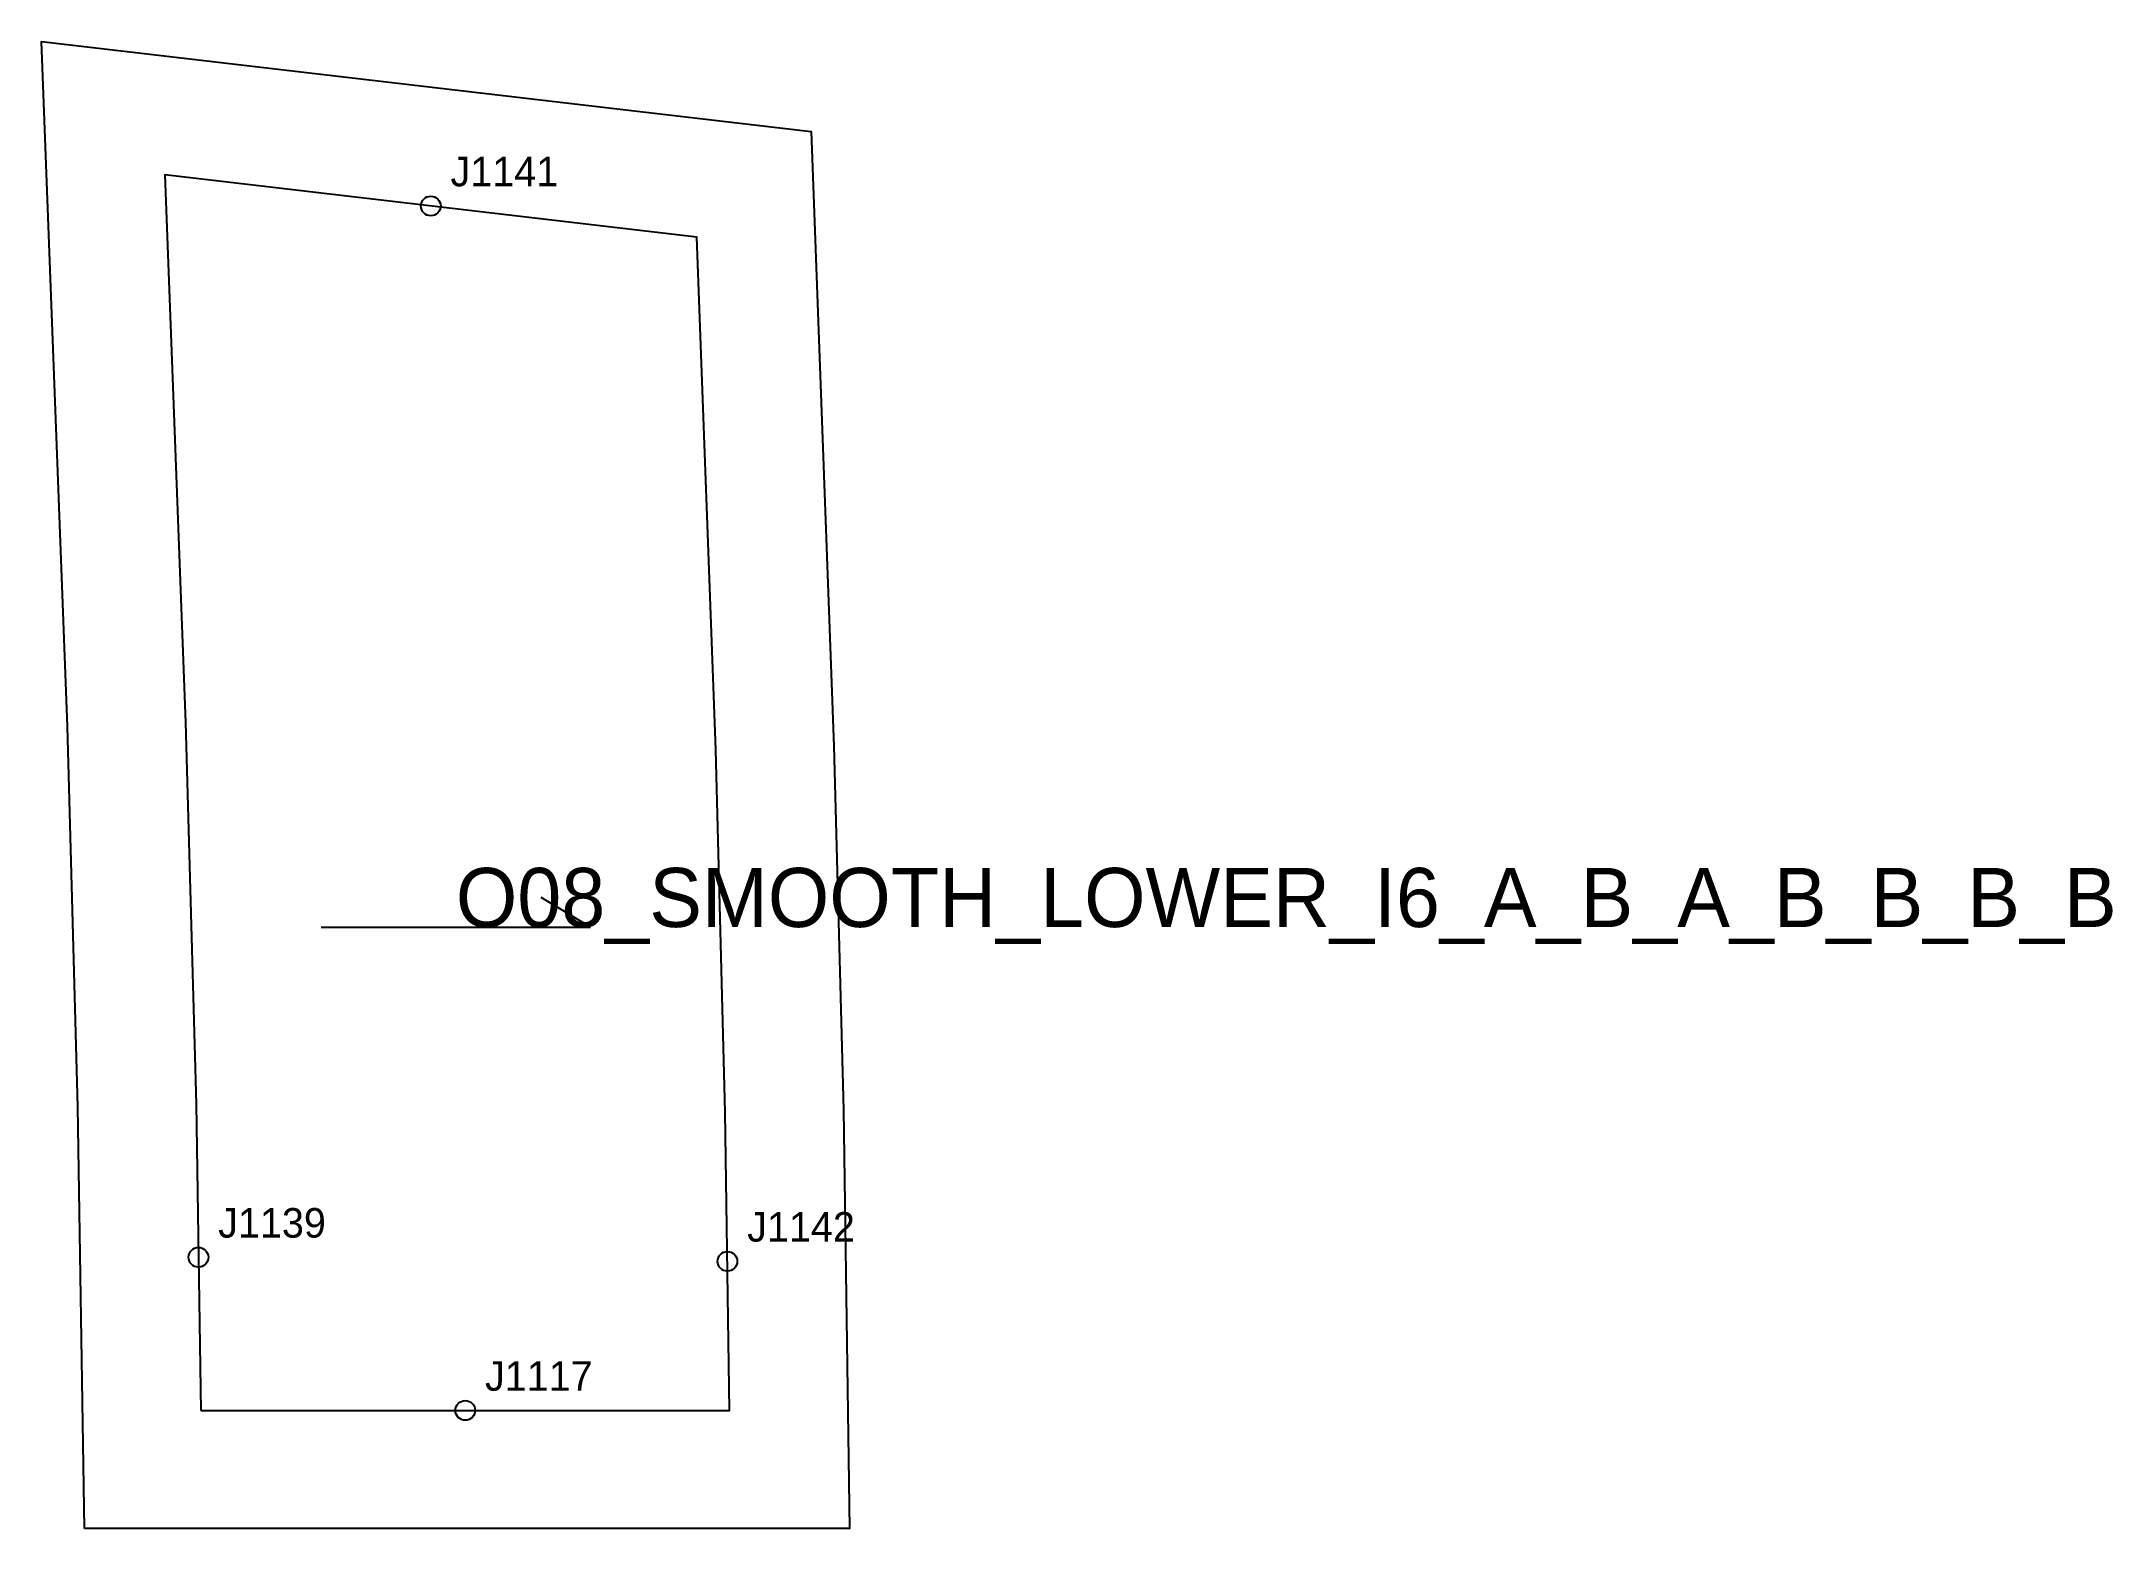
# Model space of a CAD drawing. Header units: millimetres. Extents: x -16 to 194, y -12 to 139.
import ezdxf

# ---------------------------------------------------------------- set-up
doc = ezdxf.new("R2010")
doc.units = ezdxf.units.MM
for name, color, linetype in [('CUT', 1, 'Continuous'), ('GRAIN', 3, 'Continuous'), ('LABEL', 7, 'Continuous'), ('NOTCH', 2, 'Continuous'), ('SEW', 5, 'Continuous')]:
    doc.layers.add(name, color=color, linetype=linetype)

msp = doc.modelspace()

# ---------------------------------------------------------------- linework, layer by layer
at = {"layer": 'CUT'}
msp.add_lwpolyline([(-11.82, -12), (-12.48, 30.84), (-13.54, 69.45), (-16.18, 139.03), (61.94, 129.86), (64.26, 67.46), (65.23, 30.53), (65.85, -12), (-11.82, -12)], close=True, dxfattribs=at)
at = {"layer": 'GRAIN'}
for p, q in [((39.55, 49.09), (34.55, 52.09)), ((12.21, 49.09), (39.55, 49.09))]:
    msp.add_line(p, q, dxfattribs=at)
at = {"layer": 'NOTCH'}
for centre in [(23.34, 122.31), (-0.24, 15.55), (53.45, 15.14), (26.84, 0)]:
    msp.add_circle(centre, 1, dxfattribs=at)
at = {"layer": 'SEW'}
msp.add_lwpolyline([(0, 0), (53.67, 0), (53.23, 30.28), (52.27, 67.08), (50.33, 119.14), (-3.66, 125.47), (-1.55, 69.85), (-0.48, 31.1)], close=True, dxfattribs=at)

# ---------------------------------------------------------------- texts
at = {"layer": 'LABEL'}
for s, height, p in [('J1141', 3, (25.34, 124.31)), ('O08_SMOOTH_LOWER_I6_A_B_A_B_B_B_B', 6, (25.88, 49.09)), ('J1139', 3, (1.76, 17.55)), ('J1142', 3, (55.45, 17.14)), ('J1117', 3, (28.84, 2))]:
    msp.add_text(s, height=height, dxfattribs=at).set_placement(p)

doc.saveas('drawing.dxf')
